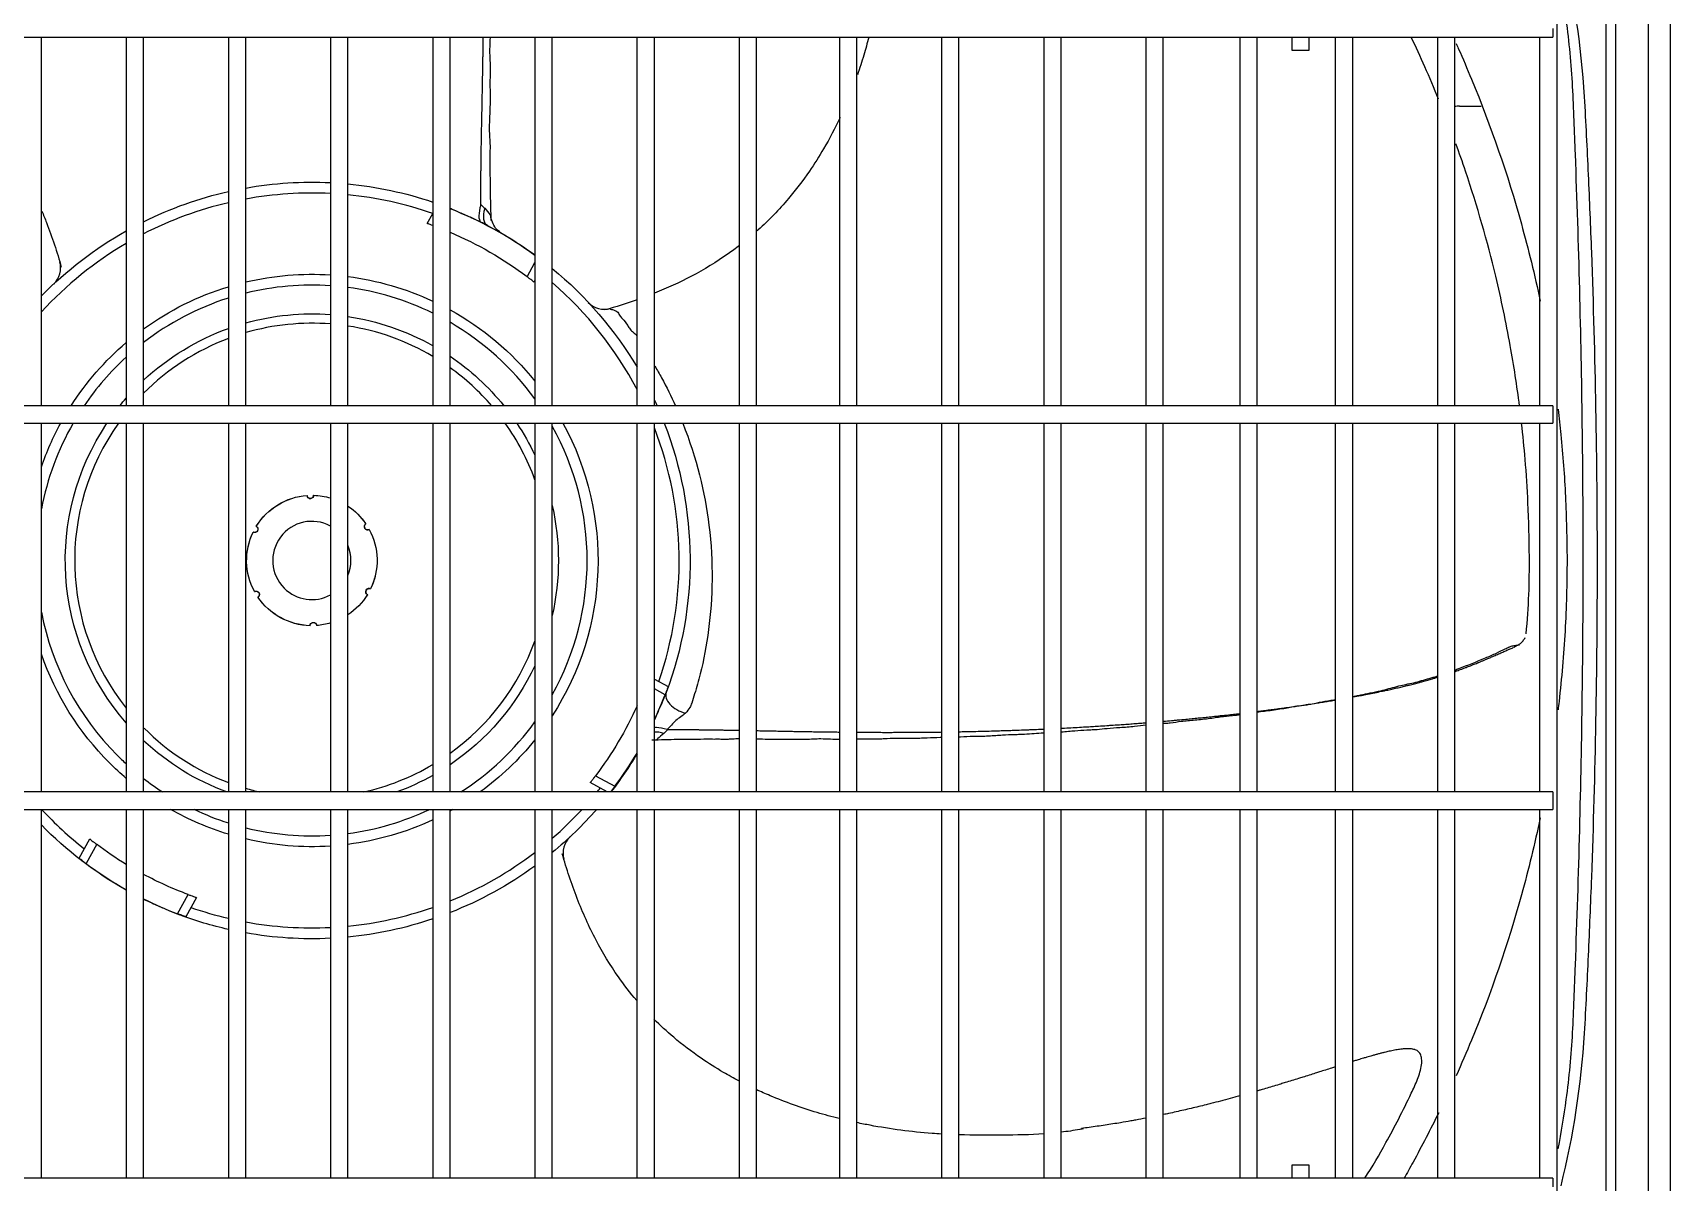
# Model space of a CAD drawing. Header units: millimetres. Extents: x 0 to 504600, y 0 to 118800.
# Drawn here: x 431676.9 to 432053.6, y 50773.3 to 51037.6 of the extents above; entities that cross this region are included whole.
import ezdxf

# ---------------------------------------------------------------- set-up
doc = ezdxf.new("R2010")
doc.units = ezdxf.units.MM
doc.header["$LTSCALE"] = 200
doc.layers.add('LG-AIRCON', color=240, linetype='Continuous')

# ---------------------------------------------------------------- blocks, each defined once
blk = doc.blocks.new('UXB1', base_point=(168674.67, -72229.04))
at = {"layer": 'LG-AIRCON', "color": 0}
for p, q in [((169288.54, -72188.83), (169288.54, -71507.37)), ((169293.54, -71507.37), (169293.54, -72188.83)), ((169280.94, -71572.66), (169280.94, -72063.22)), ((169278.82, -72062.34), (169278.82, -71574.19)), ((169267.49, -72044.9), (169267.49, -71590.98)), ((169266.49, -71684.76), (169266.49, -71686.76)), ((168081.96, -71686.76), (169266.49, -71686.76)), ((168918.9, -71771.55), (168918.9, -71686.77)), ((168938.4, -71686.77), (168938.4, -71771.55)), ((168942.4, -71771.55), (168942.4, -71686.77)), ((168961.9, -71686.77), (168961.9, -71771.55)), ((168965.9, -71771.55), (168965.9, -71686.77)), ((168985.39, -71686.77), (168985.39, -71771.55)), ((168989.39, -71771.55), (168989.39, -71686.77)), ((169008.89, -71686.77), (169008.89, -71771.55)), ((169012.89, -71771.55), (169012.89, -71686.77)), ((169032.38, -71686.77), (169032.38, -71771.55)), ((169036.38, -71771.55), (169036.38, -71686.77)), ((169055.88, -71686.77), (169055.88, -71771.55)), ((169059.88, -71771.55), (169059.88, -71686.77)), ((169079.38, -71686.77), (169079.38, -71771.55)), ((169083.38, -71771.55), (169083.38, -71686.77)), ((169102.44, -71686.77), (169102.44, -71771.55)), ((169106.44, -71771.55), (169106.44, -71686.77)), ((169125.94, -71686.77), (169125.94, -71771.55)), ((169129.94, -71771.55), (169129.94, -71686.77)), ((169149.44, -71686.77), (169149.44, -71771.55)), ((169153.44, -71771.55), (169153.44, -71686.77)), ((169172.93, -71686.77), (169172.93, -71771.55)), ((169176.93, -71771.55), (169176.93, -71686.77)), ((169194.5, -71686.77), (169194.5, -71771.55)), ((169198.5, -71771.55), (169198.5, -71686.77)), ((169206.5, -71686.76), (169206.5, -71689.76)), ((169210.5, -71689.76), (169210.5, -71686.76)), ((169216.49, -71686.76), (169216.49, -71771.55)), ((169220.49, -71771.55), (169220.49, -71686.76)), ((169239.99, -71686.76), (169239.99, -71771.55)), ((169243.99, -71771.55), (169243.99, -71686.76)), ((169263.49, -71686.76), (169263.49, -71771.55)), ((169245.05, -71702.62), (169250.04, -71702.62)), ((169007.64, -71729.62), (169008.89, -71727.34)), ((169030.59, -71741.84), (169032.38, -71738.56)), ((169032.38, -71742.72), (169032.18, -71743.08)), ((168921.74, -71743.51), (168921.94, -71743.33)), ((169044.77, -71747.84), (169044.87, -71747.95)), ((169266.49, -71771.55), (168081.96, -71771.55)), ((169266.49, -71771.55), (169266.49, -71773.55)), ((168081.96, -71775.55), (169266.49, -71775.55)), ((168918.9, -71860.33), (168918.9, -71775.55)), ((168938.4, -71775.55), (168938.4, -71860.33)), ((168942.4, -71860.33), (168942.4, -71775.55)), ((168961.9, -71775.55), (168961.9, -71860.33)), ((168965.9, -71860.33), (168965.9, -71775.55)), ((168985.39, -71775.55), (168985.39, -71860.33)), ((168989.39, -71860.33), (168989.39, -71775.55)), ((169008.89, -71775.55), (169008.89, -71860.33)), ((169012.89, -71860.33), (169012.89, -71775.55)), ((169032.38, -71775.55), (169032.38, -71860.33)), ((169036.38, -71860.33), (169036.38, -71775.55)), ((169055.88, -71775.55), (169055.88, -71860.33)), ((169059.88, -71860.33), (169059.88, -71775.55)), ((169079.38, -71775.55), (169079.38, -71860.33)), ((169083.38, -71860.33), (169083.38, -71775.55)), ((169102.44, -71775.55), (169102.44, -71860.33)), ((169106.44, -71860.33), (169106.44, -71775.55)), ((169125.94, -71775.55), (169125.94, -71860.33)), ((169129.94, -71860.33), (169129.94, -71775.55)), ((169149.44, -71775.55), (169149.44, -71860.33)), ((169153.44, -71860.33), (169153.44, -71775.55)), ((169172.93, -71775.55), (169172.93, -71860.33)), ((169176.93, -71860.33), (169176.93, -71775.55)), ((169194.5, -71775.55), (169194.5, -71860.33)), ((169198.5, -71860.33), (169198.5, -71775.55)), ((169216.49, -71775.55), (169216.49, -71860.33)), ((169220.49, -71860.33), (169220.49, -71775.55)), ((169239.99, -71775.55), (169239.99, -71860.33)), ((169243.99, -71860.33), (169243.99, -71775.55)), ((169263.49, -71775.55), (169263.49, -71860.33)), ((169266.49, -71773.55), (169266.49, -71775.55)), ((169079.33, -71827.09), (169079.38, -71827.1)), ((169079.33, -71827.09), (169079.38, -71827.1)), ((169059.88, -71834.36), (169063.03, -71836.09)), ((169062.33, -71837.99), (169059.88, -71836.64)), ((169049.02, -71860.33), (169045.12, -71858.19)), ((169046.36, -71856.59), (169050.79, -71859.03)), ((169266.49, -71860.33), (168081.96, -71860.33)), ((169266.49, -71860.33), (169266.49, -71862.33)), ((169266.49, -71862.33), (169266.49, -71864.33)), ((168081.96, -71864.33), (169266.49, -71864.33)), ((168918.9, -71949.11), (168918.9, -71864.33)), ((168938.4, -71864.33), (168938.4, -71949.11)), ((168942.4, -71949.11), (168942.4, -71864.33)), ((168961.9, -71864.33), (168961.9, -71949.11)), ((168965.9, -71949.11), (168965.9, -71864.33)), ((168985.39, -71864.33), (168985.39, -71949.11)), ((168989.39, -71949.11), (168989.39, -71864.33)), ((169008.89, -71864.33), (169008.89, -71949.11)), ((169012.89, -71949.11), (169012.89, -71864.33)), ((169032.38, -71864.33), (169032.38, -71949.11)), ((169036.38, -71949.11), (169036.38, -71864.33)), ((169055.88, -71864.33), (169055.88, -71949.11)), ((169059.88, -71949.11), (169059.88, -71864.33)), ((169079.38, -71864.33), (169079.38, -71949.11)), ((169083.38, -71949.11), (169083.38, -71864.33)), ((169102.44, -71864.33), (169102.44, -71949.11)), ((169106.44, -71949.11), (169106.44, -71864.33)), ((169125.94, -71864.33), (169125.94, -71949.11)), ((169129.94, -71949.11), (169129.94, -71864.33)), ((169149.44, -71864.33), (169149.44, -71949.11)), ((169153.44, -71949.11), (169153.44, -71864.33)), ((169172.93, -71864.33), (169172.93, -71949.11)), ((169176.93, -71949.11), (169176.93, -71864.33)), ((169194.5, -71864.33), (169194.5, -71949.11)), ((169198.5, -71949.11), (169198.5, -71864.33)), ((169216.49, -71864.33), (169216.49, -71949.12)), ((169220.49, -71949.12), (169220.49, -71864.33)), ((169239.99, -71864.33), (169239.99, -71949.12)), ((169243.99, -71949.12), (169243.99, -71864.33)), ((169263.49, -71864.33), (169263.49, -71949.12)), ((168927.57, -71875.57), (168930.01, -71871.12)), ((169040.45, -71870.7), (169040.25, -71870.88)), ((168931.61, -71872.37), (168929.17, -71876.8)), ((168937.4, -71882.32), (168937.4, -71882.32)), ((168950.21, -71888.34), (168952.64, -71883.91)), ((168954.55, -71884.59), (168952.11, -71889.04)), ((169206.5, -71946.12), (169206.5, -71949.12)), ((169210.5, -71946.12), (169206.5, -71946.12)), ((169210.5, -71949.12), (169210.5, -71946.12)), ((169266.49, -71949.12), (168081.96, -71949.12)), ((169266.49, -71949.12), (169266.49, -71951.12))]:
    blk.add_line(p, q, dxfattribs=at)
for centre, radius, start, end in [((169245.05, -71707.62), 5, 90, 102.3062), ((168981.1, -71807.1), 84.49, 87.0854, 100.3653), ((168981.1, -71807.1), 84.49, 70.7868, 84.3659), ((168981.1, -71807.1), 84.49, 103.1359, 117.2591), ((168981.1, -71807.1), 86.91, 53.8334, 68.5429), ((168981.1, -71807.1), 84.49, 120.3544, 137.4022), ((168981.1, -71807.1), 63.32, 107.6513, 127.6706), ((168981.1, -71807.1), 63.32, 86.1131, 103.8938), ((168981.1, -71807.1), 63.32, 63.9675, 82.4738), ((168981.1, -71807.1), 84.49, 27.7268, 49.1255), ((168981.1, -71807.1), 54.55, 85.4831, 106.1831), ((168981.1, -71807.1), 54.55, 59.3719, 81.2531), ((168981.1, -71807.1), 63.32, 35.91, 59.8669), ((168981.1, -71807.1), 54.55, 110.61, 135.1912), ((168981.1, -71807.1), 63.32, 132.4013, 145.8394), ((168981.1, -71807.1), 54.55, 40.6856, 54.3544), ((168981.1, -71807.1), 63.32, 150.1088, 169.1663), ((168981.1, -71807.1), 54.55, 144.6525, 218.4862), ((168981.1, -71807.1), 54.55, 19.9069, 35.3531), ((168981.1, -71807.1), 63.32, 330.8231, 29.1769), ((168981.1, -71807.1), 84.49, 340.7868, 21.1705), ((168981.1, -71807.1), 9, 61.4868, 225), ((168981.1, -71807.1), 9, 337.2019, 22.7981), ((168981.1, -71807.1), 9, 225, 298.513), ((168981.1, -71807.1), 63.32, 190.8338, 225), ((168981.1, -71807.1), 54.55, 305.6456, 340.0931), ((168981.1, -71807.1), 86.91, 335.0266, 339.1851), ((168981.1, -71807.1), 63.32, 302.7938, 324.09), ((168981.1, -71807.1), 54.55, 225, 249.39), ((168981.1, -71807.1), 63.32, 225, 227.5988), ((168981.1, -71807.1), 86.91, 323.3149, 329.3716), ((168981.1, -71807.1), 54.55, 282.6281, 300.6282), ((168981.1, -71807.1), 63.32, 232.3294, 237.2006), ((168981.1, -71807.1), 54.55, 253.8169, 257.3662), ((168981.1, -71807.1), 84.49, 320.9474, 321.7132), ((168981.1, -71807.1), 84.49, 222.6368, 231.7132), ((168981.1, -71807.1), 63.32, 244.6538, 252.3488), ((168981.1, -71807.1), 63.32, 277.5263, 295.3407), ((168981.1, -71807.1), 84.49, 310.8737, 317.3624), ((168981.1, -71807.1), 63.32, 256.1063, 273.8869), ((168981.1, -71807.1), 84.49, 292.1036, 307.3772), ((168981.1, -71807.1), 86.91, 233.3149, 240.576), ((168981.1, -71807.1), 86.91, 243.5604, 249.1851), ((168981.1, -71807.1), 84.49, 250.7868, 256.8654), ((168981.1, -71807.1), 84.49, 275.6354, 289.2045), ((168981.1, -71807.1), 84.49, 259.636, 272.9158)]:
    blk.add_arc(centre, radius, start, end, dxfattribs=at)
at = {"layer": 'LG-AIRCON', "color": 0, "extrusion": (0, 0, -1)}
for centre, radius, start, end in [((-168981.1, -71807.1), 86.99, 79.9351, 92.8298), ((-168981.1, -71807.1), 86.99, 95.4718, 108.6329), ((-168981.1, -71807.1), 86.99, 63.5863, 77.2478), ((-168981.1, -71807.1), 86.99, 44.3587, 60.6054), ((-168981.1, -71807.1), 81.91, 112.8394, 127.1733), ((-168981.1, -71807.1), 86.99, 117.6697, 126.1312), ((-168981.1, -71807.1), 65.82, 76.6463, 93.7406), ((-168981.1, -71807.1), 65.82, 97.2394, 114.975), ((-168981.1, -71807.1), 86.99, 129.4651, 149.2876), ((-168981.1, -71807.1), 65.82, 53.9887, 73.035), ((-168981.1, -71807.1), 56.71, 74.4525, 94.3425), ((-168981.1, -71807.1), 65.82, 118.8787, 141.1875), ((-168981.1, -71807.1), 56.71, 46.9687, 70.2112), ((-168981.1, -71807.1), 56.71, 98.4094, 119.34), ((-168981.1, -71807.1), 65.82, 32.6925, 49.5563), ((-168981.1, -71807.1), 56.71, 124.0931, 141.1706), ((-168981.1, -71807.1), 56.71, 38.8237, 41.1581), ((-168981.1, -71807.1), 86.99, 154.9195, 155.8727), ((-168981.1, -71807.1), 65.82, 19.1081, 28.6481), ((-168981.1, -71807.1), 56.71, 318.8306, 33.8063), ((-168981.1, -71807.1), 56.71, 146.1881, 154.7325), ((-168981.1, -71807.1), 65.82, 151.3463, 212.8556), ((-168981.1, -71807.1), 86.99, 158.7281, 200.4357), ((-168981.1, -71807.1), 15, 31.5149, 85.7851), ((-168981.1, -71807.1), 15, 31.6151, 85.8849), ((-168980.77, -71792.11), 0.75, 180.1825, 357.3175), ((-168981.1, -71807.1), 15, 91.5149, 106.647), ((-168981.1, -71807.1), 15, 91.6151, 106.6471), ((-168981.1, -71807.1), 15, 123.5817, 145.8849), ((-168981.1, -71807.1), 15, 123.5818, 145.7851), ((-168981.1, -71807.1), 56.71, 167.13, 192.8588), ((-168967.95, -71799.89), 0.75, 120.1825, 297.3175), ((-168993.92, -71799.32), 0.75, 240.1825, 57.3175), ((-168981.1, -71807.1), 15, 331.5149, 25.7851), ((-168981.1, -71807.1), 15, 331.6151, 25.8849), ((-168981.1, -71807.1), 15, 151.5149, 205.7863), ((-168981.1, -71807.1), 15, 151.6151, 205.8849), ((-168968.27, -71814.88), 0.75, 60.1825, 237.3175), ((-168994.24, -71814.32), 0.75, 300.1825, 117.3175), ((-168981.1, -71807.1), 15, 271.6151, 325.8849), ((-168981.1, -71807.1), 15, 271.5149, 325.7851), ((-168981.1, -71807.1), 15, 211.5137, 236.4184), ((-168981.1, -71807.1), 15, 211.6151, 236.419), ((-168981.42, -71822.1), 0.75, 0.1825, 177.3175), ((-168981.1, -71807.1), 15, 253.3536, 265.8849), ((-168981.1, -71807.1), 15, 253.3536, 265.7851), ((-168981.1, -71807.1), 65.82, 315, 340.8806), ((-168981.1, -71807.1), 56.71, 205.2562, 235.8956), ((-168981.1, -71807.1), 81.91, 204.0687, 217.1733), ((-168981.1, -71807.1), 56.71, 290.1825, 313.02), ((-168981.1, -71807.1), 65.82, 218.8013, 233.9606), ((-168981.1, -71807.1), 86.99, 210.7139, 217.7283), ((-168981.1, -71807.1), 65.82, 310.4325, 315), ((-168981.1, -71807.1), 56.71, 240.6487, 249.8006), ((-168981.1, -71807.1), 65.82, 286.9538, 299.5988), ((-168981.1, -71807.1), 65.82, 245.0137, 262.7494), ((-168981.1, -71807.1), 65.82, 240.3844, 241.11), ((-168981.1, -71807.1), 86.99, 221.1398, 230.5364), ((-168981.1, -71807.1), 86.99, 299.3961, 315.6416), ((-168981.1, -71807.1), 65.82, 266.2481, 283.3425), ((-168981.1, -71807.1), 81.91, 301.4183, 307.1733), ((-168981.1, -71807.1), 86.99, 233.8703, 248.5638), ((-168981.1, -71807.1), 81.91, 290.3267, 298.1938), ((-168981.1, -71807.1), 86.99, 282.7514, 290.4357), ((-168981.1, -71807.1), 86.99, 251.3663, 264.5273), ((-168981.1, -71807.1), 86.99, 267.1681, 280.0628)]:
    blk.add_arc(centre, radius, start, end, dxfattribs=at)
at = {"layer": 'LG-AIRCON', "color": 0, "extrusion": (5.89787e-06, 5.50525e-06, 1)}
blk.add_arc((168918.32, -71739.87, 0.58), 5, 313.0877, 16.4735, dxfattribs=at)
at = {"layer": 'LG-AIRCON', "color": 0, "extrusion": (5.03151e-06, -5.39034e-06, 1)}
blk.add_arc((169048.33, -71744.33, 1.22), 5, 223.0877, 286.4677, dxfattribs=at)
at = {"layer": 'LG-AIRCON', "color": 0, "extrusion": (-6.04419e-06, -5.64183e-06, 1)}
blk.add_arc((169043.87, -71874.34, -0.6), 5, 133.0877, 196.4734, dxfattribs=at)
at = {"layer": 'LG-AIRCON', "color": 0}
for centre, major_axis, ratio, start_param, end_param in [((169023.81, -71725.64), (2.32, 4.43), 0.512974, 1.938544, 3.141593), ((169067.29, -71839.22), (-4.68, 1.75), 0.588101, 0, 1.726902), ((169062.56, -71849.82), (4.43, -2.32), 0.512974, 1.938544, 2.458256)]:
    blk.add_ellipse(centre, major_axis=major_axis, ratio=ratio, start_param=start_param, end_param=end_param, dxfattribs=at)
for points, knots in [([(169268.34, -71665.32), (169271.22, -71676.85), (169273.01, -71688.57), (169274.11, -71706.42), (169274.37, -71712.39), (169274.92, -71724.32), (169275.17, -71730.29), (169276.26, -71760.16), (169276.7, -71784.14), (169276.7, -71808.1)], [0, 0, 0, 0, 0.25, 0.25, 0.375, 0.375, 0.5, 0.5, 1, 1, 1, 1]), ([(169273.51, -71806.9), (169273.51, -71786.17), (169273.24, -71765.45), (169272.44, -71734.37), (169272.11, -71724.01), (169271.51, -71708.48), (169271.35, -71703.3), (169270.79, -71692.97), (169270.31, -71687.84), (169269.12, -71679.01), (169268.5, -71675.29), (169267.77, -71671.59)], [0, 0, 0, 0, 0.45798, 0.45798, 0.686971, 0.686971, 0.801466, 0.801466, 0.915961, 0.915961, 1, 1, 1, 1]), ([(169019.98, -71725.23), (169019.98, -71725.07), (169019.98, -71724.65), (169019.98, -71723.81), (169019.97, -71722.89), (169019.98, -71721.95), (169019.98, -71721.12), (169019.98, -71720.3), (169019.99, -71719.34), (169019.99, -71718.34), (169020.01, -71717.22), (169020.02, -71716.24), (169020.03, -71715.17), (169020.05, -71714.17), (169020.06, -71713.16), (169020.08, -71712.01), (169020.09, -71710.99), (169020.12, -71709.83), (169020.14, -71708.65), (169020.16, -71707.45), (169020.18, -71706.4), (169020.2, -71705.32), (169020.23, -71704.09), (169020.25, -71702.82), (169020.28, -71701.56), (169020.3, -71700.3), (169020.33, -71699.06), (169020.35, -71697.81), (169020.37, -71696.57), (169020.4, -71695.31), (169020.42, -71694.06), (169020.44, -71692.8), (169020.46, -71691.54), (169020.48, -71690.11), (169020.5, -71688.81), (169020.52, -71687.58), (169020.52, -71687), (169020.53, -71686.75)], [0, 0, 0, 0, 0.014596, 0.03792, 0.072906, 0.09623, 0.119554, 0.142878, 0.166202, 0.201188, 0.224512, 0.259498, 0.282822, 0.306146, 0.341132, 0.364456, 0.399442, 0.422766, 0.457752, 0.492738, 0.516062, 0.539386, 0.574372, 0.609358, 0.632682, 0.667668, 0.702654, 0.725978, 0.760964, 0.79595, 0.819274, 0.85426, 0.889246, 0.91257, 0.959218, 0.982542, 1, 1, 1, 1]), ([(169022.36, -71728.89), (169022.29, -71726.94), (169022.18, -71722.97), (169022.15, -71718.76), (169022.13, -71715.9), (169022.15, -71714.67), (169022.13, -71713.36), (169022.16, -71712.27), (169022.15, -71711.26), (169022.08, -71709.64), (169021.91, -71707.8), (169022.07, -71705), (169022.23, -71701.14), (169022.11, -71698.05), (169022.17, -71695.58), (169022.2, -71694.33), (169022.18, -71692.51), (169022, -71690.55), (169022.12, -71688.21), (169022.15, -71687.09), (169022.16, -71686.75)], [0, 0, 0, 0, 0.133514, 0.270433, 0.286934, 0.326862, 0.357504, 0.38702, 0.40567, 0.425383, 0.498549, 0.559198, 0.624297, 0.752478, 0.802637, 0.822176, 0.83997, 0.924593, 0.976886, 1, 1, 1, 1]), ([(169109.19, -71686.79), (169108.83, -71688.16), (169108.03, -71691.05), (169107.11, -71693.92), (169106.59, -71695.42)], [0, 0, 0, 0, 0.471851, 1, 1, 1, 1]), ([(169206.5, -71689.76), (169206.5, -71689.76), (169206.52, -71689.76), (169206.6, -71689.76), (169206.69, -71689.76), (169206.94, -71689.76), (169207.09, -71689.76), (169207.44, -71689.76), (169207.65, -71689.76), (169208.07, -71689.76), (169208.3, -71689.76), (169208.74, -71689.76), (169208.97, -71689.76), (169209.39, -71689.76), (169209.59, -71689.76), (169209.94, -71689.76), (169210.09, -71689.76), (169210.32, -71689.76), (169210.41, -71689.76), (169210.48, -71689.76), (169210.5, -71689.76), (169210.5, -71689.76)], [0, 0, 0, 0, 0.072796, 0.072796, 0.180355, 0.180355, 0.287914, 0.287914, 0.395473, 0.395473, 0.503031, 0.503031, 0.61059, 0.61059, 0.718149, 0.718149, 0.825708, 0.825708, 0.933267, 0.933267, 1, 1, 1, 1]), ([(169240.26, -71701.01), (169239.25, -71698.53), (169237.21, -71693.76), (169235.03, -71689.01), (169233.94, -71686.73)], [0, 0, 0, 0, 0.520207, 1, 1, 1, 1]), ([(169244.26, -71688.19), (169244.44, -71688.58), (169245.66, -71691.31), (169251.48, -71704.83), (169258.13, -71724.16), (169262.36, -71741.48), (169263.61, -71747.44)], [0, 0, 0, 0, 0.02049, 0.143703, 0.707183, 1, 1, 1, 1]), ([(169102.6, -71705.23), (169101.44, -71707.68), (169099.24, -71711.89), (169095.28, -71718.13), (169090.42, -71724.51), (169086.13, -71728.95), (169083.51, -71731.3), (169083.4, -71731.4)], [0, 0, 0, 0, 0.250799, 0.438254, 0.680606, 0.985878, 1, 1, 1, 1]), ([(169258.86, -71771.54), (169258.27, -71766.92), (169256.74, -71756.98), (169252.99, -71739.03), (169248.55, -71723.54), (169245, -71713.39), (169244.23, -71711.29)], [0, 0, 0, 0, 0.230715, 0.496584, 0.895571, 1, 1, 1, 1]), ([(168919, -71726.77), (168919.37, -71727.64), (168921.07, -71731.86), (168922.52, -71736.18), (168923.48, -71739.68)], [0, 0, 0, 0, 0.208433, 1, 1, 1, 1]), ([(169019.95, -71729.3), (169019.75, -71729.2), (169019.54, -71729.1), (169018.38, -71728.56), (169017.4, -71728.13), (169015.57, -71727.31), (169014.71, -71726.93), (169013.53, -71726.42), (169013.21, -71726.29), (169012.89, -71726.16)], [0, 0, 0, 0, 0.087898, 0.087898, 0.500484, 0.500484, 0.864594, 0.864594, 1, 1, 1, 1]), ([(169019.96, -71725.36), (169019.67, -71726.27), (169019.52, -71727.12), (169019.51, -71728.51), (169019.67, -71729.04), (169019.95, -71729.3)], [0, 0, 0, 0, 0.5, 0.5, 1, 1, 1, 1]), ([(169019.98, -71725.23), (169019.98, -71725.23), (169019.98, -71725.23), (169020.29, -71725.52), (169020.59, -71725.82), (169020.86, -71726.12)], [0, 0, 0, 0, 0.000046, 0.000046, 1, 1, 1, 1]), ([(169020.86, -71726.12), (169021.32, -71726.64), (169021.76, -71727.14), (169022.2, -71727.71), (169022.3, -71727.8), (169022.32, -71727.77)], [0, 0, 0, 0, 0.677972, 0.677972, 1, 1, 1, 1]), ([(169024.32, -71731.51), (169023.96, -71731.27), (169023.25, -71730.65), (169022.57, -71729.32), (169022.22, -71728.24), (169022.3, -71727.68), (169022.31, -71727.66)], [0, 0, 0, 0, 0.282713, 0.623797, 0.98945, 1, 1, 1, 1]), ([(169008.89, -71730.06), (169008.69, -71729.99), (169008.51, -71729.92), (169008.18, -71729.81), (169008.03, -71729.75), (169007.81, -71729.68), (169007.73, -71729.65), (169007.66, -71729.62), (169007.64, -71729.62), (169007.64, -71729.62)], [0, 0, 0, 0, 0.272273, 0.272273, 0.55574, 0.55574, 0.835863, 0.835863, 1, 1, 1, 1]), ([(169079.46, -71734.66), (169078.6, -71735.33), (169075.08, -71737.92), (169068.67, -71741.82), (169062.8, -71744.48), (169059.91, -71745.64)], [0, 0, 0, 0, 0.146134, 0.586198, 1, 1, 1, 1]), ([(169032.18, -71743.08), (169032.18, -71743.08), (169032.15, -71743.06), (169032.04, -71742.97), (169031.95, -71742.9), (169031.74, -71742.73), (169031.6, -71742.62), (169031.3, -71742.39), (169031.13, -71742.26), (169030.84, -71742.03), (169030.71, -71741.94), (169030.59, -71741.84)], [0, 0, 0, 0, 0.211356, 0.211356, 0.422617, 0.422617, 0.635365, 0.635365, 0.851032, 0.851032, 1, 1, 1, 1]), ([(169049.69, -71749.19), (169049.69, -71749.22), (169049.73, -71749.25), (169049.92, -71749.33), (169050.09, -71749.37), (169050.59, -71749.51), (169050.94, -71749.64), (169051.54, -71750.07), (169051.68, -71750.39), (169052.05, -71750.96), (169052.27, -71751.22), (169052.95, -71751.98), (169053.36, -71752.53), (169053.93, -71753.36), (169054.1, -71753.65), (169054.49, -71754.18), (169054.76, -71754.41), (169055.33, -71754.88), (169055.61, -71755.13), (169055.87, -71755.41)], [0, 0, 0, 0, 0.041274, 0.041274, 0.097669, 0.097669, 0.210461, 0.210461, 0.323252, 0.323252, 0.436043, 0.436043, 0.661626, 0.661626, 0.774417, 0.774417, 0.887208, 0.887208, 1, 1, 1, 1]), ([(169060.01, -71762.4), (169060.53, -71763.29), (169061.02, -71764.19), (169062.69, -71767.22), (169063.76, -71769.38), (169064.73, -71771.54)], [0, 0, 0, 0, 0.29522, 0.29522, 1, 1, 1, 1]), ([(169267.72, -71772.33), (169267.95, -71774.26), (169268.69, -71780.95), (169269.59, -71792.47), (169269.73, -71802.08), (169269.8, -71806.9)], [0, 0, 0, 0, 0.16864, 0.581968, 1, 1, 1, 1]), ([(169066.42, -71775.55), (169069.58, -71783.53), (169071.5, -71791.46), (169073.52, -71807.63), (169073.29, -71815.74), (169071.87, -71826.61), (169071.22, -71830.02), (169070.03, -71834.78), (169069.6, -71836.3), (169068.92, -71838.49), (169068.66, -71839.22), (169068.36, -71840.25), (169068.23, -71840.57), (169067.79, -71841.32), (169067.48, -71841.77), (169067.01, -71842.21)], [0, 0, 0, 0, 0.302954, 0.302954, 0.651477, 0.651477, 0.825738, 0.825738, 0.912869, 0.912869, 0.956435, 0.956435, 0.978217, 0.978217, 1, 1, 1, 1]), ([(169260.38, -71823.94), (169260.68, -71820.91), (169261.11, -71814.98), (169261.16, -71804.97), (169260.93, -71794.63), (169260.25, -71784.41), (169259.65, -71778.32), (169259.34, -71775.54)], [0, 0, 0, 0, 0.182857, 0.35926, 0.617017, 0.825344, 1, 1, 1, 1]), ([(168979.99, -71792.13), (168980, -71792.32), (168980.18, -71792.72), (168980.66, -71792.9), (168981.05, -71792.82), (168981.29, -71792.65), (168981.46, -71792.38), (168981.49, -71792.19), (168981.49, -71792.09)], [0, 0, 0, 0, 0.25, 0.5, 0.625, 0.75, 0.875, 1, 1, 1, 1]), ([(168993.51, -71798.66), (168993.35, -71798.76), (168993.09, -71799.12), (168993.18, -71799.63), (168993.45, -71799.92), (168993.72, -71800.05), (168994.02, -71800.06), (168994.21, -71799.99), (168994.29, -71799.94)], [0, 0, 0, 0, 0.25, 0.5, 0.625, 0.75, 0.875, 1, 1, 1, 1]), ([(169269.8, -71806.9), (169269.78, -71809.65), (169269.73, -71815.14), (169269.37, -71823.32), (169268.79, -71831.45), (169268.19, -71837.49), (169267.8, -71840.82), (169267.72, -71841.48)], [0, 0, 0, 0, 0.238005, 0.47449, 0.709453, 0.942891, 1, 1, 1, 1]), ([(169267.75, -71942.36), (169268.49, -71938.61), (169269.11, -71934.84), (169270.31, -71925.96), (169270.8, -71920.83), (169271.35, -71910.51), (169271.51, -71905.33), (169272.11, -71889.8), (169272.44, -71879.44), (169273.24, -71848.36), (169273.51, -71827.63), (169273.51, -71806.9)], [0, 0, 0, 0, 0.085061, 0.085061, 0.199428, 0.199428, 0.313796, 0.313796, 0.54253, 0.54253, 1, 1, 1, 1]), ([(169276.7, -71808.1), (169276.7, -71832.08), (169276.26, -71856.04), (169275.17, -71885.97), (169274.92, -71891.95), (169274.37, -71903.9), (169274.1, -71909.87), (169273, -71927.74), (169271.2, -71939.42), (169268.34, -71950.89)], [0, 0, 0, 0, 0.5, 0.5, 0.625, 0.625, 0.75, 0.75, 1, 1, 1, 1]), ([(168994.62, -71813.64), (168994.45, -71813.55), (168994.01, -71813.5), (168993.61, -71813.83), (168993.49, -71814.21), (168993.52, -71814.51), (168993.66, -71814.78), (168993.82, -71814.91), (168993.9, -71814.95)], [0, 0, 0, 0, 0.25, 0.5, 0.625, 0.75, 0.875, 1, 1, 1, 1]), ([(169257.5, -71827.08), (169257.82, -71826.91), (169258.46, -71826.54), (169259.2, -71826.14), (169259.69, -71825.59), (169260.03, -71825.08), (169260.17, -71824.8)], [0, 0, 0, 0, 0.181976, 0.413188, 0.708779, 1, 1, 1, 1]), ([(169243.99, -71832.3), (169244.3, -71832.18), (169246.68, -71831.31), (169249.91, -71830), (169253.49, -71828.44), (169255.28, -71827.55), (169256.4, -71827.01), (169257.27, -71826.69), (169258.2, -71826.61), (169258.65, -71826.52), (169258.84, -71826.5)], [0, 0, 0, 0, 0.054722, 0.413265, 0.565134, 0.700229, 0.769577, 0.820811, 0.901304, 1, 1, 1, 1]), ([(169243.99, -71832.64), (169244.07, -71832.61), (169244.49, -71832.46), (169245.13, -71832.23), (169245.92, -71831.94), (169246.7, -71831.64), (169247.47, -71831.34), (169248.33, -71831), (169249.07, -71830.7), (169249.79, -71830.4), (169250.4, -71830.15), (169251.01, -71829.89), (169251.69, -71829.61), (169252.35, -71829.32), (169253.01, -71829.04), (169253.52, -71828.81), (169254.08, -71828.57), (169254.53, -71828.38), (169255.07, -71828.14), (169255.48, -71827.96), (169255.95, -71827.76), (169256.37, -71827.57), (169256.72, -71827.42), (169257.09, -71827.26), (169257.25, -71827.19), (169257.3, -71827.17)], [0, 0, 0, 0, 0.013184, 0.076179, 0.118176, 0.160173, 0.223168, 0.265165, 0.32816, 0.370157, 0.412154, 0.454151, 0.496147, 0.559143, 0.60114, 0.643136, 0.685133, 0.72713, 0.769127, 0.811124, 0.853121, 0.895118, 0.937114, 0.979111, 1, 1, 1, 1]), ([(169063.03, -71836.09), (169063.03, -71836.09), (169063.02, -71836.13), (169062.97, -71836.26), (169062.93, -71836.37), (169062.84, -71836.63), (169062.78, -71836.79), (169062.65, -71837.15), (169062.57, -71837.35), (169062.44, -71837.7), (169062.39, -71837.84), (169062.33, -71837.99)], [0, 0, 0, 0, 0.211758, 0.211758, 0.423432, 0.423432, 0.636431, 0.636431, 0.852021, 0.852021, 1, 1, 1, 1]), ([(169220.54, -71838.38), (169220.98, -71838.29), (169222.92, -71837.88), (169224.86, -71837.51), (169228.37, -71836.74), (169230.41, -71836.1), (169232.78, -71835.59), (169234.58, -71835.2), (169236.4, -71834.73), (169237.87, -71834.29), (169238.82, -71834.01), (169239.45, -71833.83), (169239.78, -71833.72), (169239.97, -71833.66)], [0, 0, 0, 0, 0.069935, 0.324368, 0.375737, 0.555953, 0.632284, 0.714834, 0.803633, 0.897292, 0.950384, 0.973119, 1, 1, 1, 1]), ([(169220.56, -71838.48), (169220.59, -71838.47), (169221.17, -71838.37), (169222.02, -71838.21), (169223.39, -71837.95), (169224.48, -71837.73), (169225.83, -71837.46), (169226.91, -71837.24), (169228.11, -71836.99), (169229.17, -71836.75), (169230.36, -71836.49), (169231.55, -71836.21), (169232.6, -71835.96), (169233.65, -71835.71), (169234.69, -71835.44), (169235.72, -71835.17), (169236.74, -71834.9), (169237.74, -71834.62), (169238.73, -71834.33), (169239.47, -71834.11), (169239.85, -71834), (169239.99, -71833.95)], [0, 0, 0, 0, 0.003473, 0.084564, 0.125109, 0.2062, 0.246746, 0.327836, 0.368382, 0.4292, 0.490018, 0.550836, 0.611654, 0.6522, 0.713018, 0.773836, 0.814381, 0.875199, 0.936017, 0.976563, 1, 1, 1, 1]), ([(169059.89, -71843.83), (169060.09, -71843.37), (169060.3, -71842.9), (169060.89, -71841.58), (169061.27, -71840.72), (169061.98, -71839.06), (169062.31, -71838.26), (169062.61, -71837.48)], [0, 0, 0, 0, 0.218967, 0.218967, 0.624953, 0.624953, 1, 1, 1, 1]), ([(169198.48, -71841.81), (169198.88, -71841.76), (169199.73, -71841.65), (169201.05, -71841.48), (169202.41, -71841.3), (169203.76, -71841.12), (169205.24, -71840.92), (169206.56, -71840.73), (169208.01, -71840.52), (169209.17, -71840.35), (169210.62, -71840.13), (169211.92, -71839.93), (169213.35, -71839.71), (169214.64, -71839.5), (169215.69, -71839.33), (169216.3, -71839.22), (169216.49, -71839.19)], [0, 0, 0, 0, 0.063846, 0.137211, 0.210576, 0.283941, 0.357305, 0.455125, 0.504035, 0.601855, 0.650765, 0.748585, 0.821949, 0.895314, 0.968679, 1, 1, 1, 1]), ([(169198.49, -71841.93), (169198.62, -71841.91), (169199.32, -71841.82), (169200.66, -71841.68), (169203.16, -71841.36), (169205.8, -71840.89), (169208.03, -71840.54), (169209.88, -71840.28), (169211.56, -71840.02), (169213.58, -71839.54), (169215.34, -71839.26), (169216.38, -71839.1), (169216.49, -71839.09)], [0, 0, 0, 0, 0.0204, 0.107202, 0.200873, 0.403072, 0.589254, 0.661717, 0.721758, 0.842147, 0.982778, 1, 1, 1, 1]), ([(169067.01, -71842.21), (169066.39, -71842.8), (169065.55, -71843.3), (169064.1, -71844.55), (169063.49, -71845.31), (169062.84, -71845.97)], [0, 0, 0, 0, 0.5, 0.5, 1, 1, 1, 1]), ([(169153.54, -71845.67), (169153.77, -71845.66), (169154.66, -71845.61), (169155.86, -71845.55), (169157.48, -71845.46), (169158.93, -71845.37), (169160.55, -71845.28), (169162.16, -71845.18), (169163.61, -71845.08), (169165.23, -71844.97), (169166.7, -71844.87), (169168.34, -71844.76), (169169.81, -71844.65), (169171.25, -71844.54), (169172.27, -71844.46), (169172.81, -71844.41), (169172.88, -71844.41)], [0, 0, 0, 0, 0.035053, 0.135553, 0.185802, 0.286301, 0.361675, 0.43705, 0.537549, 0.587798, 0.688297, 0.763672, 0.839046, 0.91442, 0.989795, 1, 1, 1, 1]), ([(169176.91, -71844.07), (169177.08, -71844.06), (169177.87, -71843.99), (169178.98, -71843.89), (169180.55, -71843.75), (169181.97, -71843.62), (169183.56, -71843.46), (169184.99, -71843.32), (169186.41, -71843.18), (169187.96, -71843.02), (169189.35, -71842.87), (169190.87, -71842.7), (169192.24, -71842.55), (169193.55, -71842.4), (169194.25, -71842.32), (169194.5, -71842.29)], [0, 0, 0, 0, 0.028017, 0.134196, 0.187285, 0.293464, 0.373098, 0.452732, 0.532366, 0.612, 0.718179, 0.771268, 0.877447, 0.957081, 1, 1, 1, 1]), ([(169176.91, -71844.56), (169177.07, -71844.55), (169177.6, -71844.51), (169179.02, -71844.38), (169181.19, -71844.02), (169183.75, -71843.83), (169186.02, -71843.6), (169188.32, -71843.3), (169190.6, -71842.96), (169192.77, -71842.75), (169194.18, -71842.59), (169194.49, -71842.55)], [0, 0, 0, 0, 0.026625, 0.086224, 0.216151, 0.379674, 0.473035, 0.573734, 0.780901, 0.950937, 1, 1, 1, 1]), ([(169059.31, -71848.37), (169061.26, -71848.3), (169065.23, -71848.19), (169069.44, -71848.16), (169072.3, -71848.14), (169073.53, -71848.16), (169074.84, -71848.14), (169075.93, -71848.17), (169076.94, -71848.16), (169078.09, -71848.11), (169078.88, -71848.05), (169079.4, -71848.02)], [0, 0, 0, 0, 0.286213, 0.579725, 0.615099, 0.700692, 0.766378, 0.829652, 0.869632, 0.911891, 1, 1, 1, 1]), ([(169062.84, -71845.97), (169061.93, -71845.68), (169061.08, -71845.53), (169060.19, -71845.52), (169060.01, -71845.53), (169059.85, -71845.56)], [0, 0, 0, 0, 0.78393, 0.78393, 1, 1, 1, 1]), ([(169062.08, -71846.87), (169061.56, -71847.33), (169061.06, -71847.77), (169060.5, -71848.21), (169060.4, -71848.3), (169060.43, -71848.32)], [0, 0, 0, 0, 0.677972, 0.677972, 1, 1, 1, 1]), ([(169062.97, -71845.99), (169062.97, -71845.99), (169062.97, -71845.99), (169062.69, -71846.3), (169062.38, -71846.6), (169062.08, -71846.87)], [0, 0, 0, 0, 0.000046, 0.000046, 1, 1, 1, 1]), ([(169062.97, -71845.99), (169063.13, -71845.99), (169063.55, -71845.99), (169064.39, -71845.99), (169065.31, -71845.98), (169066.25, -71845.99), (169067.08, -71845.98), (169067.9, -71845.99), (169068.86, -71846), (169069.86, -71846), (169070.98, -71846.02), (169071.96, -71846.03), (169073.03, -71846.04), (169074.03, -71846.05), (169075.04, -71846.07), (169076.19, -71846.09), (169077.21, -71846.1), (169078.33, -71846.13), (169079.02, -71846.14), (169079.41, -71846.15)], [0, 0, 0, 0, 0.032149, 0.083522, 0.160582, 0.211955, 0.263329, 0.314702, 0.366075, 0.443135, 0.494509, 0.571569, 0.622942, 0.674316, 0.751376, 0.802749, 0.879809, 0.931182, 1, 1, 1, 1]), ([(169083.37, -71846.22), (169083.61, -71846.23), (169084.33, -71846.24), (169085.38, -71846.26), (169086.64, -71846.29), (169087.9, -71846.31), (169089.14, -71846.34), (169090.39, -71846.36), (169091.64, -71846.38), (169092.89, -71846.41), (169094.14, -71846.43), (169095.4, -71846.45), (169096.66, -71846.47), (169098.09, -71846.49), (169099.39, -71846.51), (169100.87, -71846.53), (169101.78, -71846.54), (169102.36, -71846.55), (169102.45, -71846.55)], [0, 0, 0, 0, 0.040051, 0.114821, 0.164667, 0.239437, 0.314206, 0.364053, 0.438822, 0.513592, 0.563438, 0.638207, 0.712977, 0.762823, 0.862516, 0.912362, 0.987132, 1, 1, 1, 1]), ([(169083.38, -71848.08), (169084.27, -71848.12), (169087.12, -71848.23), (169090.15, -71848.12), (169092.62, -71848.18), (169093.87, -71848.21), (169095.69, -71848.19), (169097.65, -71848.01), (169100.33, -71848.14), (169101.79, -71848.18), (169102.46, -71848.18)], [0, 0, 0, 0, 0.131646, 0.410876, 0.520141, 0.562705, 0.601468, 0.78581, 0.899724, 1, 1, 1, 1]), ([(169106.42, -71846.58), (169106.48, -71846.58), (169106.88, -71846.59), (169107.75, -71846.6), (169109.05, -71846.6), (169110.51, -71846.61), (169111.97, -71846.62), (169113.44, -71846.62), (169114.91, -71846.62), (169116.24, -71846.61), (169117.76, -71846.61), (169119.12, -71846.61), (169120.8, -71846.6), (169122.12, -71846.59), (169123.77, -71846.57), (169124.92, -71846.56), (169125.75, -71846.54), (169125.92, -71846.54)], [0, 0, 0, 0, 0.010487, 0.061193, 0.137252, 0.213312, 0.289371, 0.365431, 0.44149, 0.517549, 0.568256, 0.669668, 0.720374, 0.821787, 0.872493, 0.973906, 1, 1, 1, 1]), ([(169106.49, -71848.11), (169106.72, -71848.11), (169107.98, -71848.08), (169109.34, -71848.1), (169110.96, -71848.12), (169111.79, -71848.11), (169113.32, -71848.02), (169115.1, -71847.94), (169117.27, -71847.98), (169119.8, -71847.99), (169122.66, -71847.85), (169124.68, -71847.77), (169125.82, -71847.76), (169125.93, -71847.76)], [0, 0, 0, 0, 0.038603, 0.211293, 0.242009, 0.269654, 0.324997, 0.458672, 0.537504, 0.623223, 0.806489, 0.981461, 1, 1, 1, 1]), ([(169129.94, -71847.65), (169130.07, -71847.64), (169131.14, -71847.56), (169132.8, -71847.52), (169135.01, -71847.5), (169137.41, -71847.41), (169139.93, -71847.2), (169142.08, -71847.1), (169143.81, -71847.07), (169145.38, -71847.04), (169147.23, -71846.84), (169148.69, -71846.76), (169149.43, -71846.73)], [0, 0, 0, 0, 0.018343, 0.157453, 0.238031, 0.324289, 0.506652, 0.672833, 0.73751, 0.790122, 0.895489, 1, 1, 1, 1]), ([(169129.97, -71846.48), (169130.42, -71846.47), (169131.21, -71846.45), (169132.67, -71846.42), (169134.02, -71846.39), (169135.72, -71846.35), (169137.23, -71846.31), (169138.89, -71846.26), (169140.37, -71846.21), (169141.84, -71846.17), (169143.48, -71846.11), (169144.95, -71846.05), (169146.59, -71845.99), (169147.97, -71845.93), (169149.03, -71845.88), (169149.43, -71845.86)], [0, 0, 0, 0, 0.070528, 0.121604, 0.223755, 0.274831, 0.376982, 0.453596, 0.530209, 0.606823, 0.683436, 0.785588, 0.836663, 0.938815, 1, 1, 1, 1]), ([(169153.44, -71846.52), (169153.44, -71846.52), (169154.61, -71846.43), (169156.58, -71846.23), (169158.72, -71846.08), (169160.46, -71846.01), (169162.09, -71845.93), (169164.2, -71845.65), (169166.52, -71845.5), (169168.7, -71845.37), (169170.79, -71845.16), (169172.14, -71845), (169172.96, -71844.91)], [0, 0, 0, 0, 0.001003, 0.175577, 0.336729, 0.400183, 0.452324, 0.558124, 0.692378, 0.769859, 0.852982, 1, 1, 1, 1]), ([(169045.12, -71858.19), (169045.12, -71858.19), (169045.14, -71858.16), (169045.23, -71858.05), (169045.3, -71857.96), (169045.47, -71857.74), (169045.58, -71857.61), (169045.81, -71857.31), (169045.94, -71857.14), (169046.17, -71856.85), (169046.26, -71856.72), (169046.36, -71856.59)], [0, 0, 0, 0, 0.211356, 0.211356, 0.422617, 0.422617, 0.635365, 0.635365, 0.851032, 0.851032, 1, 1, 1, 1]), ([(169050.79, -71859.03), (169050.66, -71859.21), (169050.52, -71859.39), (169050.26, -71859.74), (169050.13, -71859.9), (169049.94, -71860.16), (169049.86, -71860.26), (169049.79, -71860.34)], [0, 0, 0, 0, 0.355398, 0.355398, 0.710856, 0.710856, 1, 1, 1, 1]), ([(169263.62, -71866.31), (169262.38, -71872.24), (169258.15, -71889.58), (169251.36, -71909.34), (169245.49, -71922.9), (169244.26, -71925.62)], [0, 0, 0, 0, 0.290837, 0.856482, 1, 1, 1, 1]), ([(168930.01, -71871.12), (168930.01, -71871.12), (168930.04, -71871.15), (168930.15, -71871.24), (168930.24, -71871.31), (168930.46, -71871.48), (168930.59, -71871.59), (168930.89, -71871.82), (168931.06, -71871.95), (168931.35, -71872.18), (168931.48, -71872.27), (168931.61, -71872.37)], [0, 0, 0, 0, 0.211356, 0.211356, 0.422617, 0.422617, 0.635365, 0.635365, 0.851032, 0.851032, 1, 1, 1, 1]), ([(169055.81, -71908.27), (169054.33, -71906.53), (169050.91, -71902.13), (169046.18, -71894.34), (169041.94, -71884.8), (169039.68, -71878.03), (169038.71, -71874.53)], [0, 0, 0, 0, 0.182173, 0.442327, 0.718068, 1, 1, 1, 1]), ([(168929.17, -71876.8), (168928.99, -71876.66), (168928.81, -71876.53), (168928.46, -71876.27), (168928.3, -71876.14), (168928.02, -71875.92), (168927.9, -71875.83), (168927.71, -71875.68), (168927.64, -71875.63), (168927.58, -71875.58), (168927.57, -71875.57), (168927.57, -71875.57)], [0, 0, 0, 0, 0.217793, 0.217793, 0.435623, 0.435623, 0.652794, 0.652794, 0.867695, 0.867695, 1, 1, 1, 1]), ([(168942.24, -71884.91), (168942.44, -71885.01), (168942.65, -71885.1), (168943.81, -71885.65), (168944.79, -71886.08), (168946.62, -71886.9), (168947.49, -71887.28), (168949.14, -71887.99), (168949.94, -71888.32), (168950.72, -71888.62)], [0, 0, 0, 0, 0.07319, 0.07319, 0.416738, 0.416738, 0.719921, 0.719921, 1, 1, 1, 1]), ([(168952.64, -71883.91), (168952.86, -71883.99), (168953.08, -71884.07), (168953.48, -71884.22), (168953.68, -71884.28), (168954.01, -71884.4), (168954.16, -71884.45), (168954.38, -71884.53), (168954.47, -71884.56), (168954.54, -71884.59), (168954.55, -71884.59), (168954.55, -71884.59)], [0, 0, 0, 0, 0.21816, 0.21816, 0.436362, 0.436362, 0.653817, 0.653817, 0.868707, 0.868707, 1, 1, 1, 1]), ([(168952.11, -71889.04), (168952.11, -71889.04), (168952.07, -71889.03), (168951.94, -71888.98), (168951.83, -71888.94), (168951.57, -71888.85), (168951.41, -71888.79), (168951.05, -71888.66), (168950.85, -71888.58), (168950.51, -71888.45), (168950.36, -71888.4), (168950.21, -71888.34)], [0, 0, 0, 0, 0.211758, 0.211758, 0.423432, 0.423432, 0.636431, 0.636431, 0.852021, 0.852021, 1, 1, 1, 1]), ([(169079.3, -71926.78), (169078.11, -71926.15), (169075.16, -71924.51), (169070.07, -71921.29), (169064.71, -71917.2), (169061.23, -71914.01), (169059.77, -71912.55)], [0, 0, 0, 0, 0.167806, 0.420315, 0.746772, 1, 1, 1, 1]), ([(169234.79, -71919.58), (169234.65, -71919.53), (169234.39, -71919.47), (169234.09, -71919.42), (169233.63, -71919.37), (169233.27, -71919.37), (169232.83, -71919.37), (169232.32, -71919.4), (169231.86, -71919.44), (169231.26, -71919.52), (169230.75, -71919.6), (169230.11, -71919.71), (169229.51, -71919.83), (169228.74, -71919.99), (169227.96, -71920.18), (169227.15, -71920.38), (169226.42, -71920.57), (169225.68, -71920.77), (169224.8, -71921.02), (169223.89, -71921.28), (169222.83, -71921.59), (169221.88, -71921.88), (169221.05, -71922.13), (169220.63, -71922.26), (169220.5, -71922.3)], [0, 0, 0, 0, 0.062879, 0.105521, 0.148163, 0.190805, 0.233447, 0.276089, 0.318731, 0.361373, 0.404015, 0.446657, 0.489299, 0.531941, 0.595904, 0.638546, 0.681188, 0.72383, 0.766472, 0.830435, 0.873077, 0.93704, 0.979682, 1, 1, 1, 1]), ([(169223.29, -71949.17), (169225.01, -71946.5), (169227.67, -71941.97), (169231.12, -71935.41), (169233.54, -71930.58), (169235.45, -71926.46), (169236.33, -71923.75), (169236.42, -71921.73), (169236.18, -71920.81), (169235.82, -71920.24), (169235.37, -71919.8), (169234.97, -71919.62), (169234.67, -71919.54)], [0, 0, 0, 0, 0.285729, 0.472156, 0.665521, 0.767672, 0.867545, 0.908718, 0.944194, 0.959349, 0.972834, 1, 1, 1, 1]), ([(169216.51, -71923.55), (169216.22, -71923.64), (169215.47, -71923.88), (169214.25, -71924.27), (169212.99, -71924.67), (169211.75, -71925.06), (169210.47, -71925.46), (169209.18, -71925.87), (169207.85, -71926.29), (169206.51, -71926.7), (169205.14, -71927.12), (169203.77, -71927.54), (169202.39, -71927.96), (169200.82, -71928.42), (169199.53, -71928.8), (169198.76, -71929.03), (169198.51, -71929.1)], [0, 0, 0, 0, 0.053389, 0.135929, 0.218468, 0.273495, 0.356035, 0.438575, 0.493601, 0.576141, 0.658681, 0.713708, 0.796247, 0.878787, 0.961327, 1, 1, 1, 1]), ([(169102.41, -71935.45), (169100.7, -71935.03), (169095.32, -71933.56), (169088.95, -71931.29), (169084.37, -71929.26), (169083.31, -71928.77)], [0, 0, 0, 0, 0.261577, 0.828831, 1, 1, 1, 1]), ([(169194.51, -71930.23), (169194.49, -71930.23), (169194.12, -71930.34), (169193.02, -71930.64), (169191.57, -71931.03), (169189.75, -71931.51), (169188.27, -71931.89), (169186.59, -71932.31), (169185.08, -71932.68), (169183.35, -71933.1), (169181.62, -71933.5), (169179.89, -71933.89), (169178.34, -71934.23), (169177.37, -71934.44), (169176.97, -71934.52)], [0, 0, 0, 0, 0.002684, 0.066908, 0.195355, 0.259579, 0.388026, 0.45225, 0.548585, 0.64492, 0.741256, 0.837591, 0.933927, 1, 1, 1, 1]), ([(169240.27, -71934.1), (169238.39, -71937.93), (169235.76, -71943), (169232.98, -71947.99), (169232.27, -71949.25)], [0, 0, 0, 0, 0.747188, 1, 1, 1, 1]), ([(169125.94, -71938.99), (169125.21, -71938.95), (169119.71, -71938.58), (169113.18, -71937.73), (169107.44, -71936.59), (169106.42, -71936.37)], [0, 0, 0, 0, 0.111828, 0.842309, 1, 1, 1, 1]), ([(169149.49, -71938.95), (169146.3, -71939.17), (169139.77, -71939.3), (169133.25, -71939.28), (169129.94, -71939.17)], [0, 0, 0, 0, 0.49152, 1, 1, 1, 1]), ([(169158.61, -71937.77), (169158.32, -71937.83), (169156.62, -71938.16), (169154.9, -71938.41), (169153.48, -71938.58)], [0, 0, 0, 0, 0.174109, 1, 1, 1, 1]), ([(169172.96, -71935.33), (169172.96, -71935.33), (169172.19, -71935.48), (169171.02, -71935.7), (169169.07, -71936.05), (169167.32, -71936.36), (169165.34, -71936.68), (169163.55, -71936.96), (169161.73, -71937.22), (169159.91, -71937.48), (169158.7, -71937.63), (169158.09, -71937.71)], [0, 0, 0, 0, 0.000398, 0.160308, 0.240263, 0.400174, 0.520106, 0.640039, 0.759972, 0.879905, 1, 1, 1, 1])]:
    blk.add_open_spline(points, degree=3, knots=knots, dxfattribs=at)
for points, degree in [([(169019.96, -71725.36), (169019.97, -71725.32), (169019.98, -71725.27), (169019.98, -71725.23)], 3), ([(169021.49, -71730.07), (169020.99, -71729.8), (169020.47, -71729.55), (169019.95, -71729.3)], 3), ([(168921.74, -71743.51), (168921.69, -71743.56), (168921.98, -71743.29)], 2), ([(169044.69, -71747.75), (169044.64, -71747.7), (169044.91, -71747.99)], 2), ([(169055.93, -71747.15), (169053.5, -71748.02), (169051.03, -71748.8), (169048.52, -71749.49)], 3), ([(168968.31, -71799.26), (168968.57, -71799.42), (168968.74, -71800), (168968.45, -71800.54), (168967.86, -71800.72), (168967.59, -71800.58)], 2), ([(168967.91, -71814.26), (168968.18, -71814.11), (168968.77, -71814.26), (168969.09, -71814.78), (168968.95, -71815.37), (168968.69, -71815.54)], 2), ([(168980.7, -71822.1), (168980.7, -71821.79), (168981.13, -71821.36), (168981.74, -71821.34), (168982.18, -71821.76), (168982.2, -71822.06)], 2), ([(169062.84, -71845.97), (169062.88, -71845.98), (169062.93, -71845.99), (169062.97, -71845.99)], 3), ([(169040.45, -71870.7), (169040.5, -71870.65), (169040.21, -71870.92)], 2)]:
    blk.add_open_spline(points, degree=degree, dxfattribs=at)

msp = doc.modelspace()

# ---------------------------------------------------------------- block references
at = {"layer": 'LG-AIRCON', "color": 7}
msp.add_blockref('UXB1', (431434.71, 50494.32), dxfattribs=at)

doc.saveas('drawing.dxf')
